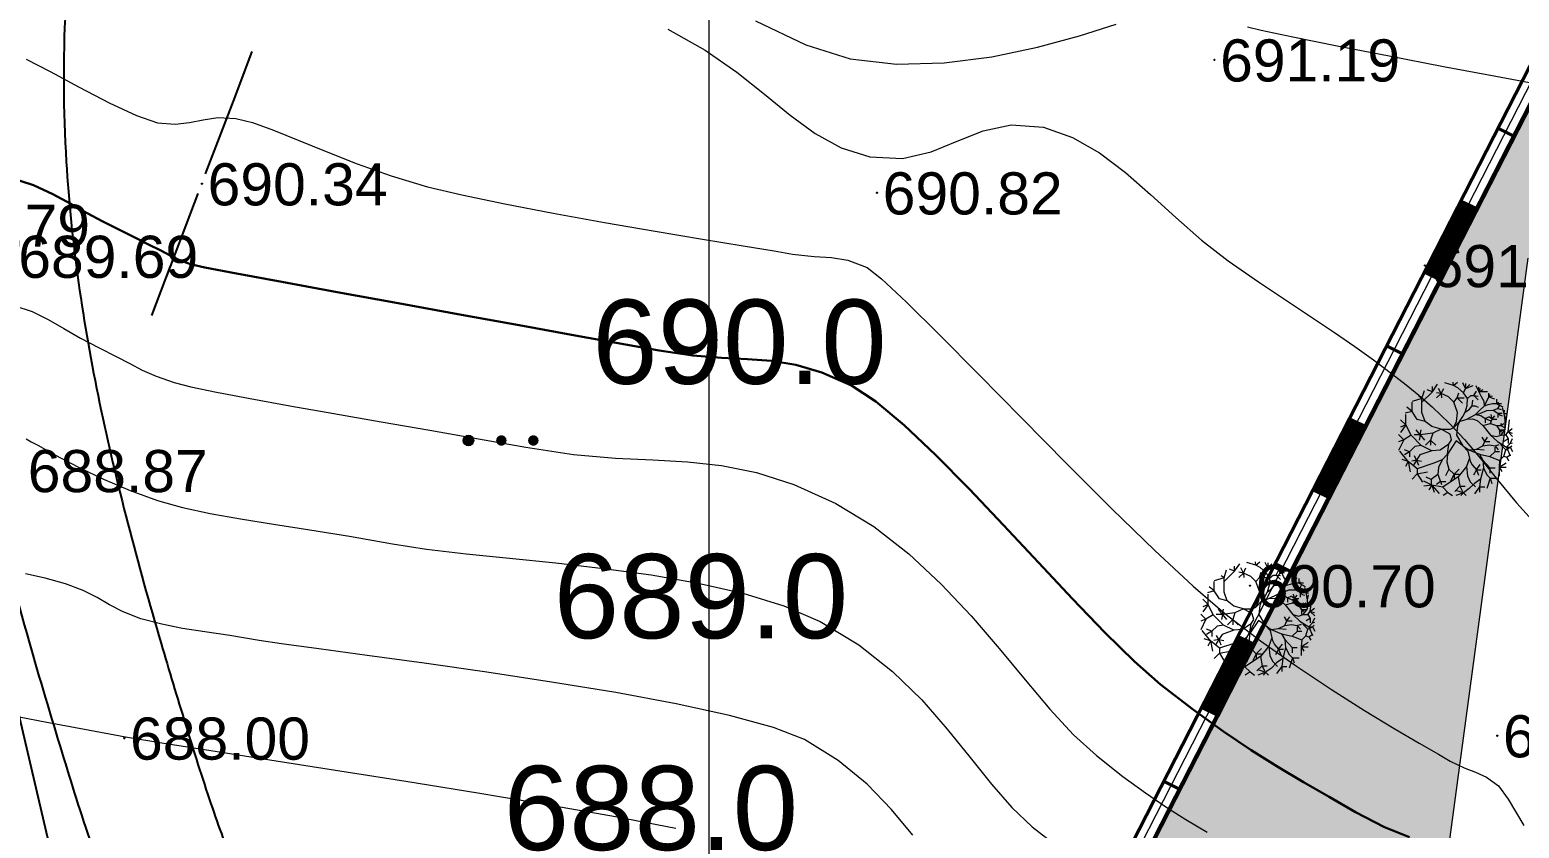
# Model space of a CAD drawing. Header units: feet. Extents: x 3381 to 683784, y 675186 to 4376258.
# Drawn here: x 682546.08 to 682581.44, y 4375724.84 to 4375743.79 of the extents above; entities that cross this region are included whole.
import ezdxf

# ---------------------------------------------------------------- set-up
doc = ezdxf.new("R2010")
doc.units = ezdxf.units.FT
doc.header["$MEASUREMENT"] = 0
doc.header["$PDMODE"] = 34
doc.header["$PDSIZE"] = 0.01
doc.layers.get('0').update_dxf_attribs({"linetype": 'CONTINUOUS'})
for name, color, linetype in [('0_Point_Height', 2, 'CONTINUOUS'), ('0_Point_Point', 7, 'CONTINUOUS'), ('col bitkisi', 7, 'CONTINUOUS'), ('Lep-Stolb', 7, 'CONTINUOUS')]:
    doc.layers.add(name, color=color, linetype=linetype)
for name, color, linetype, lineweight in [('ANA HORIZONTAL', 24, 'CONTINUOUS', 30), ('HORIZANTAL', 24, 'CONTINUOUS', 13), ('km setka', 170, 'CONTINUOUS', 15), ('su xtti', 7, 'CONTINUOUS', 30), ('дерево', 96, 'CONTINUOUS', 5)]:
    doc.layers.add(name, color=color, linetype=linetype, lineweight=lineweight)
doc.styles.get("Standard").update_dxf_attribs({"font": 'arial.ttf', "height": 2})
pattern_1 = [(90, (1766.15535, 840.54114), (-0.707106781, 0.707106781), [0.1875, -1.226713563]), (45, (1766.1554, 840.5411), (-0.70710678119, 0.70710678119), [0.1875, -0.8125]), (135, (1766.1554, 840.5411), (-0.70710678119, -0.70710678119), [0.1875, -0.8125])]

# ---------------------------------------------------------------- blocks, each defined once
blk = doc.blocks.new('kuknar')
at = {"layer": 'дерево'}
for p, q in [((8656734.6, 4482473.51), (8656735.8, 4482477.38)), ((8656734.6, 4482471.66), (8656739.67, 4482476.7)), ((8656739.67, 4482476.7), (8656737.14, 4482477.71)), ((8656739.67, 4482476.7), (8656742.2, 4482480.4)), ((8656739.67, 4482476.7), (8656739.67, 4482479.23)), ((8656744.05, 4482475.86), (8656741.68, 4482476.21)), ((8656744.05, 4482475.86), (8656741.68, 4482473.68)), ((8656744.05, 4482475.86), (8656742.69, 4482478.39)), ((8656744.05, 4482475.86), (8656745.22, 4482478.39)), ((8656747.59, 4482474.17), (8656744.05, 4482475.86)), ((8656744.05, 4482475.86), (8656744.21, 4482473.68)), ((8656750.03, 4482479.77), (8656745.71, 4482481.06)), ((8656750.03, 4482479.77), (8656749.86, 4482481.34)), ((8656750.03, 4482479.77), (8656752.02, 4482481.34)), ((8656752.16, 4482478.62), (8656750.03, 4482479.77)), ((8656751.78, 4482473.68), (8656752.63, 4482476.21)), ((8656754.9, 4482476.18), (8656752.16, 4482478.62)), ((8656755.89, 4482478.34), (8656754.6, 4482481.06)), ((8656754.9, 4482476.18), (8656755.89, 4482478.34)), ((8656756.89, 4482473.47), (8656754.9, 4482476.18)), ((8656755.89, 4482478.34), (8656756.03, 4482480.78)), ((8656755.89, 4482478.34), (8656757.9, 4482480.33)), ((8656755.89, 4482478.34), (8656759.61, 4482479.77)), ((8656756.89, 4482473.47), (8656758.46, 4482474.9)), ((8656758.46, 4482474.9), (8656759.92, 4482474.9)), ((8656759.92, 4482474.9), (8656761.21, 4482477.05)), ((8656759.92, 4482474.9), (8656762.05, 4482472.74)), ((8656759.92, 4482474.9), (8656762.05, 4482474.61)), ((8656762.35, 4482476.89), (8656761.07, 4482479.63)), ((8656762.35, 4482476.89), (8656762.35, 4482479.04)), ((8656762.35, 4482476.89), (8656763.2, 4482478.48)), ((8656762.35, 4482476.89), (8656764.49, 4482477.75)), ((8656763.64, 4482474.17), (8656762.35, 4482476.89)), ((8656762.35, 4482476.89), (8656766.64, 4482476.89)), ((8656767.23, 4482474.17), (8656767.23, 4482476.04)), ((8656767.23, 4482474.17), (8656767.93, 4482475.46)), ((8656767.23, 4482474.17), (8656769.08, 4482474.75)), ((8656729.73, 4482467.11), (8656727.2, 4482469.13)), ((8656734.6, 4482473.51), (8656729.73, 4482471.99)), ((8656729.73, 4482467.11), (8656729.73, 4482471.66)), ((8656734.6, 4482473.51), (8656733.1, 4482474.52)), ((8656734.6, 4482471.66), (8656734.6, 4482473.51)), ((8656734.6, 4482466.6), (8656734.6, 4482471.66)), ((8656750.1, 4482471.66), (8656747.59, 4482474.17)), ((8656750.1, 4482471.66), (8656751.78, 4482473.68)), ((8656751.95, 4482466.6), (8656750.1, 4482471.66)), ((8656751.78, 4482473.68), (8656754.32, 4482471.15)), ((8656751.78, 4482473.68), (8656755.16, 4482473.68)), ((8656755.75, 4482466.72), (8656756.75, 4482470.02)), ((8656755.75, 4482466.72), (8656757.76, 4482468.15)), ((8656756.75, 4482470.02), (8656756.89, 4482473.47)), ((8656757.76, 4482468.15), (8656759.19, 4482469.88)), ((8656759.19, 4482469.88), (8656759.47, 4482472.6)), ((8656759.19, 4482469.88), (8656760.62, 4482469.88)), ((8656760.62, 4482469.88), (8656762.05, 4482469.15)), ((8656760.76, 4482465.57), (8656762.92, 4482467.72)), ((8656762.92, 4482467.72), (8656765.07, 4482469.88)), ((8656762.92, 4482466.15), (8656766.22, 4482467.58)), ((8656764.93, 4482472.01), (8656763.64, 4482474.17)), ((8656765.07, 4482469.88), (8656764.93, 4482472.01)), ((8656765.07, 4482469.88), (8656767.23, 4482474.17)), ((8656765.07, 4482469.88), (8656766.93, 4482470.44)), ((8656766.22, 4482467.58), (8656769.36, 4482467.72)), ((8656766.93, 4482470.44), (8656769.08, 4482471.03)), ((8656767.23, 4482474.17), (8656770.09, 4482473.3)), ((8656769.08, 4482471.03), (8656771.24, 4482471.03)), ((8656769.36, 4482467.72), (8656771.66, 4482468.59)), ((8656769.36, 4482467.72), (8656771.66, 4482466.29)), ((8656771.24, 4482471.03), (8656771.24, 4482473.16)), ((8656771.24, 4482471.03), (8656771.94, 4482471.59)), ((8656771.24, 4482471.03), (8656773.39, 4482471.03)), ((8656771.24, 4482470.86), (8656774.1, 4482469.29)), ((8656771.66, 4482468.59), (8656772.39, 4482469.88)), ((8656771.66, 4482468.59), (8656773.25, 4482468)), ((8656774.68, 4482466.15), (8656773.96, 4482468.87)), ((8656774.68, 4482466.15), (8656774.96, 4482467.72)), ((8656726.71, 4482460.55), (8656724.18, 4482463.06)), ((8656726.71, 4482460.55), (8656724.18, 4482459.36)), ((8656726.71, 4482460.55), (8656724.18, 4482456.85)), ((8656729.73, 4482467.11), (8656726.38, 4482466.27)), ((8656726.71, 4482460.55), (8656726.71, 4482465.59)), ((8656729.24, 4482455.49), (8656726.71, 4482460.55)), ((8656732.26, 4482463.22), (8656729.73, 4482467.11)), ((8656736.13, 4482462.22), (8656732.26, 4482463.22)), ((8656736.13, 4482462.22), (8656734.6, 4482466.6)), ((8656739.34, 4482459.71), (8656736.13, 4482462.22)), ((8656750.03, 4482459.12), (8656751.46, 4482462.22)), ((8656750.03, 4482459.12), (8656752.89, 4482462.12)), ((8656751.46, 4482462.22), (8656751.95, 4482466.6)), ((8656752.89, 4482462.12), (8656752.02, 4482459.99)), ((8656752.89, 4482462.12), (8656754.6, 4482464.56)), ((8656752.89, 4482462.12), (8656756.47, 4482463.41)), ((8656754.6, 4482464.56), (8656755.75, 4482466.72)), ((8656756.47, 4482463.41), (8656760.76, 4482465.57)), ((8656756.47, 4482463.41), (8656759.33, 4482463.55)), ((8656759.33, 4482463.55), (8656761.63, 4482462.71)), ((8656760.76, 4482465.57), (8656762.92, 4482466.15)), ((8656760.76, 4482465.57), (8656763.34, 4482465.15)), ((8656761.63, 4482462.71), (8656764.35, 4482460.27)), ((8656763.34, 4482465.15), (8656765.5, 4482463.72)), ((8656764.35, 4482460.27), (8656768.07, 4482461.28)), ((8656764.35, 4482460.27), (8656768.07, 4482455.54)), ((8656765.5, 4482463.72), (8656767.65, 4482464.7)), ((8656765.5, 4482463.72), (8656765.5, 4482461.56)), ((8656765.5, 4482463.72), (8656768.21, 4482462.57)), ((8656768.94, 4482463.41), (8656767.65, 4482464.28)), ((8656768.07, 4482461.28), (8656768.94, 4482463.41)), ((8656768.07, 4482461.28), (8656770.96, 4482460.27)), ((8656768.94, 4482463.41), (8656768.38, 4482465.57)), ((8656768.94, 4482463.41), (8656770.23, 4482465)), ((8656768.94, 4482463.41), (8656771.1, 4482463.41)), ((8656770.96, 4482460.27), (8656773.09, 4482460.27)), ((8656770.96, 4482460.27), (8656772.39, 4482457.97)), ((8656771.66, 4482466.29), (8656771.66, 4482464.14)), ((8656771.66, 4482466.29), (8656773.82, 4482466.29)), ((8656771.66, 4482466.29), (8656772.67, 4482465.43)), ((8656772.67, 4482465.43), (8656773.82, 4482465)), ((8656773.09, 4482460.27), (8656773.39, 4482461.42)), ((8656773.09, 4482460.27), (8656774.54, 4482461.28)), ((8656773.09, 4482460.27), (8656774.96, 4482459.26)), ((8656775.25, 4482462.85), (8656774.68, 4482466.15)), ((8656774.68, 4482466.15), (8656775.83, 4482466.15)), ((8656775.25, 4482462.85), (8656775.83, 4482465.15)), ((8656775.25, 4482458.4), (8656775.25, 4482462.85)), ((8656776.67, 4482457.11), (8656777.4, 4482462.99)), ((8656725.7, 4482453.31), (8656723.17, 4482455.82)), ((8656725.7, 4482453.31), (8656723.17, 4482452.3)), ((8656725.7, 4482453.31), (8656723.17, 4482448.08)), ((8656729.24, 4482455.49), (8656725.7, 4482453.31)), ((8656734.28, 4482450.45), (8656729.24, 4482455.49)), ((8656733.78, 4482455.65), (8656730.74, 4482455.65)), ((8656733.78, 4482455.65), (8656731.75, 4482458.18)), ((8656733.78, 4482455.65), (8656733.27, 4482453.15)), ((8656733.78, 4482455.65), (8656734.28, 4482458.18)), ((8656739.83, 4482456.5), (8656733.78, 4482455.65)), ((8656733.78, 4482455.65), (8656735.8, 4482453.15)), ((8656738.82, 4482453.15), (8656736.29, 4482450.61)), ((8656739.83, 4482456.5), (8656738.82, 4482453.15)), ((8656738.82, 4482453.15), (8656741.35, 4482450.61)), ((8656738.82, 4482453.15), (8656738.82, 4482450.61)), ((8656744, 4482458.4), (8656739.34, 4482459.71)), ((8656744, 4482458.4), (8656739.83, 4482456.5)), ((8656748.29, 4482455.96), (8656744, 4482458.4)), ((8656744, 4482458.4), (8656748.29, 4482458.4)), ((8656747.73, 4482451.08), (8656749.02, 4482453.24)), ((8656748.29, 4482458.4), (8656750.03, 4482459.12)), ((8656749.02, 4482453.24), (8656748.29, 4482455.96)), ((8656752.02, 4482459.99), (8656751.46, 4482455.54)), ((8656751.46, 4482455.54), (8656754.6, 4482450.38)), ((8656765.26, 4482452.47), (8656764.07, 4482454.48)), ((8656765.26, 4482452.47), (8656766.6, 4482454.48)), ((8656768.07, 4482455.54), (8656771.52, 4482452.37)), ((8656768.07, 4482455.54), (8656770.96, 4482454.81)), ((8656770.96, 4482454.81), (8656773.25, 4482455.54)), ((8656772.39, 4482457.97), (8656774.54, 4482457.97)), ((8656774.54, 4482457.97), (8656772.39, 4482457.97)), ((8656772.39, 4482457.97), (8656772.39, 4482455.82)), ((8656772.39, 4482457.97), (8656773.39, 4482457.11)), ((8656773.25, 4482455.54), (8656775.25, 4482458.4)), ((8656773.25, 4482455.54), (8656775.53, 4482455.68)), ((8656776.67, 4482453.66), (8656774.68, 4482452.51)), ((8656775.53, 4482455.68), (8656776.67, 4482457.11)), ((8656775.53, 4482455.68), (8656776.67, 4482453.66)), ((8656776.67, 4482457.11), (8656778.69, 4482458.7)), ((8656776.67, 4482457.11), (8656778.83, 4482454.95)), ((8656776.67, 4482457.11), (8656778.69, 4482456.54)), ((8656776.67, 4482453.66), (8656776.67, 4482451.53)), ((8656777.68, 4482451.53), (8656778.83, 4482453.97)), ((8656727.88, 4482442.69), (8656723.85, 4482447.75)), ((8656728.56, 4482447.4), (8656726.03, 4482448.41)), ((8656728.56, 4482447.4), (8656726.03, 4482445.9)), ((8656731.09, 4482449.93), (8656728.56, 4482447.4)), ((8656728.56, 4482447.4), (8656728.56, 4482444.9)), ((8656734.28, 4482450.45), (8656731.09, 4482449.93)), ((8656733.6, 4482445.9), (8656731.93, 4482443.37)), ((8656739.34, 4482447.92), (8656733.6, 4482445.9)), ((8656739.34, 4482447.92), (8656734.28, 4482450.45)), ((8656743.53, 4482448.25), (8656739.34, 4482447.92)), ((8656747.73, 4482451.08), (8656743.53, 4482448.25)), ((8656747, 4482446.21), (8656744.54, 4482443.54)), ((8656747, 4482446.21), (8656746.75, 4482442.53)), ((8656751.32, 4482452.68), (8656747, 4482446.21)), ((8656747, 4482446.21), (8656747.73, 4482451.08)), ((8656754.6, 4482450.38), (8656751.32, 4482452.68)), ((8656754.6, 4482450.38), (8656757.48, 4482448.36)), ((8656754.6, 4482450.38), (8656757.01, 4482447.75)), ((8656757.01, 4482447.75), (8656757.85, 4482444.22)), ((8656757.48, 4482448.36), (8656761.21, 4482448.76)), ((8656757.48, 4482448.36), (8656762.64, 4482446.21)), ((8656761.21, 4482448.76), (8656764.25, 4482450.26)), ((8656761.21, 4482448.76), (8656764.91, 4482448.41)), ((8656762.64, 4482446.21), (8656767.79, 4482445.06)), ((8656762.64, 4482446.21), (8656764.25, 4482443.37)), ((8656764.25, 4482450.26), (8656765.26, 4482452.47)), ((8656764.25, 4482450.26), (8656767.44, 4482450.78)), ((8656765.26, 4482452.47), (8656767.77, 4482452.47)), ((8656767.44, 4482450.78), (8656770.3, 4482450.26)), ((8656767.79, 4482445.06), (8656770.37, 4482447.5)), ((8656770.3, 4482450.26), (8656772.32, 4482450.94)), ((8656770.3, 4482450.26), (8656771.82, 4482448.41)), ((8656770.37, 4482447.5), (8656770.37, 4482449.65)), ((8656770.37, 4482447.5), (8656772.53, 4482447.5)), ((8656771.52, 4482452.37), (8656775.97, 4482449.65)), ((8656775.53, 4482448.41), (8656773, 4482450.94)), ((8656774.52, 4482445.22), (8656775.53, 4482448.41)), ((8656775.53, 4482448.41), (8656778.06, 4482449.77)), ((8656775.97, 4482449.65), (8656777.68, 4482451.53)), ((8656775.97, 4482449.65), (8656777.68, 4482445.36)), ((8656775.97, 4482449.65), (8656777.68, 4482449.65)), ((8656776.02, 4482444.71), (8656777.87, 4482446.07)), ((8656777.68, 4482451.53), (8656778.83, 4482451.81)), ((8656777.68, 4482449.65), (8656778.55, 4482450.38)), ((8656777.68, 4482449.65), (8656778.83, 4482447.5)), ((8656727.88, 4482442.69), (8656724.85, 4482443.7)), ((8656727.88, 4482442.69), (8656726.54, 4482440.16)), ((8656732.26, 4482439.15), (8656727.88, 4482442.69)), ((8656727.88, 4482442.69), (8656728.89, 4482437.65)), ((8656731.93, 4482443.37), (8656729.57, 4482442.86)), ((8656731.93, 4482443.37), (8656730.41, 4482440.84)), ((8656731.93, 4482443.37), (8656730.9, 4482445.39)), ((8656731.93, 4482443.37), (8656734.44, 4482442.86)), ((8656731.93, 4482443.37), (8656732.94, 4482440.84)), ((8656739.83, 4482441.68), (8656732.26, 4482439.15)), ((8656732.26, 4482439.15), (8656732.26, 4482436.65)), ((8656744.54, 4482443.54), (8656739.83, 4482441.68)), ((8656742.69, 4482439.67), (8656742.36, 4482436.29)), ((8656744.54, 4482443.54), (8656742.69, 4482439.67)), ((8656747.75, 4482438.99), (8656746.07, 4482435.64)), ((8656746.75, 4482442.53), (8656747.75, 4482438.99)), ((8656747.75, 4482438.99), (8656750.26, 4482436.46)), ((8656750.26, 4482436.46), (8656752.79, 4482438.99)), ((8656756.33, 4482440.16), (8656752.3, 4482435.12)), ((8656757.85, 4482444.22), (8656756.33, 4482440.16)), ((8656756.33, 4482440.16), (8656756.85, 4482435.64)), ((8656757.85, 4482444.22), (8656758.18, 4482442.86)), ((8656758.18, 4482442.86), (8656759.19, 4482441)), ((8656759.19, 4482441), (8656761.21, 4482438.66)), ((8656761.21, 4482438.66), (8656759.71, 4482435.97)), ((8656761.21, 4482438.66), (8656763.06, 4482441.19)), ((8656761.21, 4482438.66), (8656763.57, 4482438.66)), ((8656761.21, 4482438.66), (8656762.21, 4482435.97)), ((8656764.58, 4482439.5), (8656763.25, 4482434.11)), ((8656764.25, 4482443.37), (8656764.58, 4482439.5)), ((8656764.25, 4482443.37), (8656767.77, 4482439.5)), ((8656764.58, 4482439.5), (8656766.27, 4482436.13)), ((8656767.77, 4482439.5), (8656767.77, 4482436.97)), ((8656767.77, 4482439.5), (8656770.3, 4482439.5)), ((8656767.79, 4482445.06), (8656772.53, 4482443.21)), ((8656772.53, 4482443.21), (8656772.25, 4482439.9)), ((8656772.25, 4482439.9), (8656775.69, 4482442.06)), ((8656772.25, 4482439.9), (8656772.25, 4482435.61)), ((8656772.25, 4482439.9), (8656773.53, 4482437.75)), ((8656772.25, 4482439.9), (8656775.69, 4482439.9)), ((8656772.53, 4482443.21), (8656774.52, 4482445.22)), ((8656774.52, 4482445.22), (8656776.02, 4482444.71)), ((8656776.02, 4482444.71), (8656776.86, 4482443.04)), ((8656732.26, 4482436.65), (8656729.73, 4482434.11)), ((8656732.26, 4482436.65), (8656737.3, 4482437.65)), ((8656732.26, 4482436.65), (8656734.79, 4482432.59)), ((8656739.34, 4482431.09), (8656735.45, 4482433.11)), ((8656739.34, 4482431.09), (8656735.45, 4482430.57)), ((8656739.15, 4482433.95), (8656736.64, 4482434.96)), ((8656739.34, 4482431.09), (8656737.98, 4482428.89)), ((8656742.36, 4482436.29), (8656739.15, 4482433.95)), ((8656739.15, 4482433.95), (8656739.15, 4482431.42)), ((8656744.71, 4482430.08), (8656739.34, 4482431.09)), ((8656739.34, 4482431.09), (8656743.04, 4482427.04)), ((8656739.34, 4482431.09), (8656740.51, 4482427.72)), ((8656743.7, 4482432.94), (8656741.68, 4482431.42)), ((8656742.36, 4482436.29), (8656743.7, 4482432.94)), ((8656743.7, 4482432.94), (8656746.23, 4482432.94)), ((8656743.7, 4482432.94), (8656744.21, 4482431.42)), ((8656752.3, 4482435.12), (8656744.71, 4482430.08)), ((8656750.26, 4482436.46), (8656748.6, 4482433.11)), ((8656750.26, 4482436.46), (8656752.79, 4482436.46)), ((8656750.26, 4482436.46), (8656750.26, 4482433.95)), ((8656752.3, 4482435.12), (8656753.14, 4482430.57)), ((8656756.85, 4482435.64), (8656758.18, 4482432.75)), ((8656760.2, 4482431.93), (8656757.67, 4482429.4)), ((8656758.18, 4482432.75), (8656760.71, 4482430.25)), ((8656763.25, 4482434.11), (8656760.2, 4482431.93)), ((8656763.25, 4482434.11), (8656762.73, 4482430.25)), ((8656766.27, 4482436.13), (8656767.96, 4482434.44)), ((8656767.96, 4482434.44), (8656766.27, 4482429.4)), ((8656767.96, 4482434.44), (8656771.31, 4482434.44)), ((8656767.96, 4482434.44), (8656768.8, 4482431.93)), ((8656744.71, 4482430.08), (8656747.24, 4482427.55)), ((8656747.24, 4482427.55), (8656744.89, 4482426.03)), ((8656747.24, 4482427.55), (8656749.44, 4482426.03)), ((8656753.14, 4482430.57), (8656750.61, 4482428.04)), ((8656754.81, 4482427.39), (8656751.1, 4482428.56)), ((8656754.81, 4482427.39), (8656751.1, 4482426.03)), ((8656753.14, 4482430.57), (8656755.65, 4482430.57)), ((8656753.14, 4482430.57), (8656754.32, 4482428.04)), ((8656754.81, 4482427.39), (8656753.64, 4482426.03)), ((8656757.67, 4482429.4), (8656754.81, 4482427.39)), ((8656754.81, 4482427.39), (8656756.17, 4482426.03)), ((8656762.73, 4482430.25), (8656760.2, 4482426.87)), ((8656762.73, 4482430.25), (8656765.26, 4482430.25)), ((8656762.73, 4482430.25), (8656762.73, 4482427.72))]:
    blk.add_line(p, q, dxfattribs=at)

msp = doc.modelspace()

# ---------------------------------------------------------------- hatches: boundary and pattern name
at = {"lineweight": 25}
h = msp.add_hatch(dxfattribs=at)
h.set_pattern_fill('GRASS', color=3)
h.set_pattern_definition(pattern_1)
edge = h.paths.add_edge_path(flags=16)
edge.add_arc((682579.126, 4375717.036), 3.56, 0, 360)
edge = h.paths.add_edge_path()
edge.add_line((682581.918, 4375719.244), (682586.455, 4375718.637))
edge.add_line((682586.455, 4375718.637), (682586.842, 4375721.526))
edge.add_line((682586.842, 4375721.526), (682579.516, 4375722.515))
edge.add_line((682579.516, 4375722.515), (682581.657, 4375738.371))
edge.add_line((682581.657, 4375738.371), (682590.03, 4375737.24))
edge.add_line((682590.03, 4375737.24), (682590.757, 4375742.624))
edge.add_line((682590.757, 4375742.624), (682586.105, 4375743.295))
edge.add_line((682586.105, 4375743.295), (682586.919, 4375748.936))
edge.add_line((682586.919, 4375748.936), (682595.041, 4375747.783))
edge.add_line((682595.041, 4375747.783), (682598.787, 4375774.898))
edge.add_line((682598.787, 4375774.898), (682598.88, 4375775.588))
edge.add_line((682598.88, 4375775.588), (682598.609, 4375775.095))
edge.add_line((682598.609, 4375775.095), (682561.072, 4375701.765))
edge.add_line((682561.072, 4375701.765), (682652.667, 4375673.889))
edge.add_line((682652.667, 4375673.889), (682684.525, 4375754.529))
edge.add_line((682684.525, 4375754.529), (682677.414, 4375757.25))
edge.add_line((682677.414, 4375757.25), (682675.66, 4375752.667))
edge.add_line((682675.66, 4375752.667), (682667.296, 4375755.6))
edge.add_arc((682826.725, 4375690.715), 172.127, 157.85455, 159.31778)
edge.add_line((682665.691, 4375751.508), (682679.056, 4375749.711))
edge.add_line((682679.056, 4375749.711), (682678.314, 4375744.463))
edge.add_line((682678.314, 4375744.463), (682664.985, 4375746.27))
edge.add_arc((682665.285, 4375743.129), 3.155, 95.4615, 167.5925)
edge.add_line((682662.203, 4375743.807), (682662.203, 4375742.852))
edge.add_line((682662.203, 4375742.852), (682663.87, 4375743.246))
edge.add_line((682663.87, 4375743.246), (682669.462, 4375742.267))
edge.add_line((682669.462, 4375742.267), (682667.512, 4375729.083))
edge.add_line((682667.512, 4375729.083), (682667.293, 4375729.083))
edge.add_line((682667.293, 4375729.083), (682662.203, 4375729.801))
edge.add_line((682662.203, 4375729.801), (682662.815, 4375735.168))
edge.add_line((682662.815, 4375735.168), (682667.918, 4375734.469))
edge.add_line((682667.918, 4375734.469), (682668.269, 4375737.031))
edge.add_line((682668.269, 4375737.031), (682663.089, 4375737.741))
edge.add_line((682663.089, 4375737.741), (682663.684, 4375742.829))
edge.add_line((682663.684, 4375742.829), (682662.104, 4375742.62))
edge.add_line((682662.104, 4375742.62), (682660.048, 4375726.654))
edge.add_line((682660.048, 4375726.654), (682668.784, 4375725.445))
edge.add_line((682668.784, 4375725.445), (682667.953, 4375718.089))
edge.add_line((682667.953, 4375718.089), (682659.17, 4375719.305))
edge.add_line((682659.17, 4375719.305), (682658.791, 4375716.654))
edge.add_line((682658.791, 4375716.654), (682652.663, 4375717.458))
edge.add_arc((682652.227, 4375707.467), 10, 87.4993, 110.7786)
edge.add_line((682648.679, 4375716.817), (682658.429, 4375715.391))
edge.add_line((682658.429, 4375715.391), (682657.802, 4375711.896))
edge.add_line((682657.802, 4375711.896), (682654.491, 4375712.422))
edge.add_line((682654.491, 4375712.422), (682654.885, 4375715.496))
edge.add_line((682654.885, 4375715.496), (682652.353, 4375715.831))
edge.add_line((682652.353, 4375715.831), (682651.948, 4375712.769))
edge.add_line((682651.948, 4375712.769), (682648.624, 4375713.209))
edge.add_line((682648.624, 4375713.209), (682648.977, 4375716.307))
edge.add_line((682648.977, 4375716.307), (682648.183, 4375716.613))
edge.add_arc((682652.396, 4375707.255), 10.263, 114.2395, 179.0096)
edge.add_line((682642.135, 4375707.432), (682641.785, 4375704.796))
edge.add_line((682641.785, 4375704.796), (682638.798, 4375705.123))
edge.add_line((682638.798, 4375705.123), (682637.918, 4375700.26))
edge.add_line((682637.918, 4375700.26), (682629.208, 4375701.474))
edge.add_line((682629.208, 4375701.474), (682629.896, 4375706.374))
edge.add_line((682629.896, 4375706.374), (682622.97, 4375707.293))
edge.add_line((682622.97, 4375707.293), (682622.557, 4375704.184))
edge.add_line((682622.557, 4375704.184), (682595.928, 4375707.777))
edge.add_line((682595.928, 4375707.777), (682585.207, 4375709.32))
edge.add_line((682585.207, 4375709.32), (682586.256, 4375717.15))
edge.add_line((682586.256, 4375717.15), (682582.635, 4375717.635))
edge.add_arc((682579.126, 4375717.036), 3.56, 9.688, 38.3434)
h = msp.add_hatch(dxfattribs=at)
h.set_pattern_fill('GRASS', color=3)
h.set_pattern_definition(pattern_1)
edge = h.paths.add_edge_path(flags=16)
edge.add_arc((682579.126, 4375717.036), 3.56, 0, 360)
edge = h.paths.add_edge_path()
edge.add_line((682581.918, 4375719.244), (682586.455, 4375718.637))
edge.add_line((682586.455, 4375718.637), (682586.842, 4375721.526))
edge.add_line((682586.842, 4375721.526), (682579.516, 4375722.515))
edge.add_line((682579.516, 4375722.515), (682581.657, 4375738.371))
edge.add_line((682581.657, 4375738.371), (682590.03, 4375737.24))
edge.add_line((682590.03, 4375737.24), (682590.757, 4375742.624))
edge.add_line((682590.757, 4375742.624), (682586.105, 4375743.295))
edge.add_line((682586.105, 4375743.295), (682586.919, 4375748.936))
edge.add_line((682586.919, 4375748.936), (682595.041, 4375747.783))
edge.add_line((682595.041, 4375747.783), (682598.787, 4375774.898))
edge.add_line((682598.787, 4375774.898), (682598.88, 4375775.588))
edge.add_line((682598.88, 4375775.588), (682598.609, 4375775.095))
edge.add_line((682598.609, 4375775.095), (682561.072, 4375701.765))
edge.add_line((682561.072, 4375701.765), (682652.667, 4375673.889))
edge.add_line((682652.667, 4375673.889), (682684.525, 4375754.529))
edge.add_line((682684.525, 4375754.529), (682677.414, 4375757.25))
edge.add_line((682677.414, 4375757.25), (682675.66, 4375752.667))
edge.add_line((682675.66, 4375752.667), (682667.296, 4375755.6))
edge.add_arc((682826.725, 4375690.715), 172.127, 157.85455, 159.31778)
edge.add_line((682665.691, 4375751.508), (682679.056, 4375749.711))
edge.add_line((682679.056, 4375749.711), (682678.314, 4375744.463))
edge.add_line((682678.314, 4375744.463), (682664.985, 4375746.27))
edge.add_arc((682665.285, 4375743.129), 3.155, 95.4615, 167.5925)
edge.add_line((682662.203, 4375743.807), (682662.203, 4375742.852))
edge.add_line((682662.203, 4375742.852), (682663.87, 4375743.246))
edge.add_line((682663.87, 4375743.246), (682669.462, 4375742.267))
edge.add_line((682669.462, 4375742.267), (682667.512, 4375729.083))
edge.add_line((682667.512, 4375729.083), (682667.293, 4375729.083))
edge.add_line((682667.293, 4375729.083), (682662.203, 4375729.801))
edge.add_line((682662.203, 4375729.801), (682662.815, 4375735.168))
edge.add_line((682662.815, 4375735.168), (682667.918, 4375734.469))
edge.add_line((682667.918, 4375734.469), (682668.269, 4375737.031))
edge.add_line((682668.269, 4375737.031), (682663.089, 4375737.741))
edge.add_line((682663.089, 4375737.741), (682663.684, 4375742.829))
edge.add_line((682663.684, 4375742.829), (682662.104, 4375742.62))
edge.add_line((682662.104, 4375742.62), (682660.048, 4375726.654))
edge.add_line((682660.048, 4375726.654), (682668.784, 4375725.445))
edge.add_line((682668.784, 4375725.445), (682667.953, 4375718.089))
edge.add_line((682667.953, 4375718.089), (682659.17, 4375719.305))
edge.add_line((682659.17, 4375719.305), (682658.791, 4375716.654))
edge.add_line((682658.791, 4375716.654), (682652.663, 4375717.458))
edge.add_arc((682652.227, 4375707.467), 10, 87.4993, 110.7786)
edge.add_line((682648.679, 4375716.817), (682658.429, 4375715.391))
edge.add_line((682658.429, 4375715.391), (682657.802, 4375711.896))
edge.add_line((682657.802, 4375711.896), (682654.491, 4375712.422))
edge.add_line((682654.491, 4375712.422), (682654.885, 4375715.496))
edge.add_line((682654.885, 4375715.496), (682652.353, 4375715.831))
edge.add_line((682652.353, 4375715.831), (682651.948, 4375712.769))
edge.add_line((682651.948, 4375712.769), (682648.624, 4375713.209))
edge.add_line((682648.624, 4375713.209), (682648.977, 4375716.307))
edge.add_line((682648.977, 4375716.307), (682648.183, 4375716.613))
edge.add_arc((682652.396, 4375707.255), 10.263, 114.2395, 179.0096)
edge.add_line((682642.135, 4375707.432), (682641.785, 4375704.796))
edge.add_line((682641.785, 4375704.796), (682638.798, 4375705.123))
edge.add_line((682638.798, 4375705.123), (682637.918, 4375700.26))
edge.add_line((682637.918, 4375700.26), (682629.208, 4375701.474))
edge.add_line((682629.208, 4375701.474), (682629.896, 4375706.374))
edge.add_line((682629.896, 4375706.374), (682622.97, 4375707.293))
edge.add_line((682622.97, 4375707.293), (682623.404, 4375710.567))
edge.add_arc((682620.431, 4375710.962), 3, 352.4412, 442.1402)
edge.add_line((682620.841, 4375713.934), (682608.946, 4375715.58))
edge.add_line((682608.946, 4375715.58), (682607.684, 4375706.157))
edge.add_line((682607.684, 4375706.157), (682600.38, 4375707.136))
edge.add_line((682600.38, 4375707.136), (682601.634, 4375716.585))
edge.add_line((682601.634, 4375716.585), (682598.619, 4375717.007))
edge.add_line((682598.619, 4375717.007), (682597.358, 4375707.502))
edge.add_line((682597.358, 4375707.502), (682595.928, 4375707.777))
edge.add_line((682595.928, 4375707.777), (682585.207, 4375709.32))
edge.add_line((682585.207, 4375709.32), (682586.256, 4375717.15))
edge.add_line((682586.256, 4375717.15), (682582.635, 4375717.635))
edge.add_arc((682579.126, 4375717.036), 3.56, 9.688, 38.3434)
at = {"lineweight": 50}
h = msp.add_hatch(dxfattribs=at)
h.set_pattern_fill('ANSI31', scale=0.3, angle=-108.2544)
h.set_pattern_definition([(296.7456132817, (-3258640.062306, 6397078.200264), (0.03348800255758, 0.01687612765725), [])])
h.paths.add_polyline_path([(682580.446, 4375739.533), (682579.585, 4375737.851), (682579.198, 4375738.04), (682580.055, 4375739.714)])
h = msp.add_hatch(dxfattribs=at)
h.set_pattern_fill('ANSI31', scale=0.3, angle=-108.2544)
h.set_pattern_definition([(296.7456132817, (-3258642.7083, 6397073.03421), (0.03348800255758, 0.01687612765725), [])])
h.paths.add_polyline_path([(682577.8, 4375734.367), (682576.939, 4375732.685), (682576.552, 4375732.874), (682577.409, 4375734.548)])
h = msp.add_hatch(dxfattribs=at)
h.set_pattern_fill('ANSI31', scale=0.3, angle=-108.2544)
h.set_pattern_definition([(296.7456132817, (-3258645.35429, 6397067.868156), (0.03348800255758, 0.01687612765725), [])])
h.paths.add_polyline_path([(682575.154, 4375729.201), (682574.293, 4375727.519), (682573.906, 4375727.708), (682574.763, 4375729.382)])
at = {"layer": 'col bitkisi', "ltscale": 1.5}
h = msp.add_hatch(color=256, dxfattribs=at)
edge = h.paths.add_edge_path()
edge.add_arc((682556.495, 4375734.045), 0.125, 0, 360)
h = msp.add_hatch(color=256, dxfattribs=at)
edge = h.paths.add_edge_path()
edge.add_arc((682557.277, 4375734.045), 0.125, 0, 360)
h = msp.add_hatch(color=256, dxfattribs=at)
edge = h.paths.add_edge_path()
edge.add_arc((682558.036, 4375734.045), 0.125, 0, 360)

# ---------------------------------------------------------------- linework, layer by layer
at = {"color": 7, "lineweight": 50}
for p, q in [((682581.332, 4375741.262, -686.994), (682580.951, 4375741.448, -686.994)), ((682578.686, 4375736.096, -686.994), (682578.305, 4375736.282, -686.994)), ((682576.04, 4375730.93, -686.994), (682575.659, 4375731.116, -686.994)), ((682573.394, 4375725.764, -686.994), (682573.013, 4375725.95, -686.994))]:
    msp.add_line(p, q, dxfattribs=at)
at = {"linetype": 'Continuous'}
msp.add_line((682543.102, 4375739.156, 2.793), (682548.936, 4375714.175, -0.535), dxfattribs=at)
at = {"color": 7, "lineweight": 30, "elevation": -686.994}
for points in [[(682672.67, 4375759.494), (682685.045, 4375754.758), (682652.903, 4375673.398), (682560.498, 4375701.522), (682603.689, 4375785.894), (682663.328, 4375763.07)], [(682672.527, 4375759.121), (682684.525, 4375754.529), (682652.667, 4375673.889), (682561.072, 4375701.765), (682603.881, 4375785.393), (682663.185, 4375762.696)]]:
    msp.add_lwpolyline(points, dxfattribs=at)
at = {"color": 1, "lineweight": 0, "elevation": -686.994}
msp.add_lwpolyline([(682560.785, 4375701.643), (682603.785, 4375785.643), (682684.785, 4375754.643), (682652.785, 4375673.643)], close=True, dxfattribs=at)
at = {"color": 7, "lineweight": 50, "elevation": -686.994}
for points in [[(682663.437, 4375762.629), (682663.612, 4375762.99), (682638.289, 4375772.672), (682599.394, 4375777.506), (682564.349, 4375709.042), (682661.897, 4375696.054), (682677.674, 4375735.97), (682677.315, 4375736.112), (682661.639, 4375696.507), (682564.984, 4375709.345), (682599.673, 4375777.072), (682638.188, 4375772.298), (682663.437, 4375762.629)], [(682580.446, 4375739.533), (682579.585, 4375737.851), (682579.198, 4375738.04), (682580.055, 4375739.714), (682580.446, 4375739.533)], [(682577.8, 4375734.367), (682576.939, 4375732.685), (682576.552, 4375732.874), (682577.409, 4375734.548), (682577.8, 4375734.367)], [(682575.154, 4375729.201), (682574.293, 4375727.519), (682573.906, 4375727.708), (682574.763, 4375729.382), (682575.154, 4375729.201)]]:
    msp.add_lwpolyline(points, dxfattribs=at)
at = {"color": 7, "lineweight": 18, "elevation": -686.994}
msp.add_lwpolyline([(682586.842, 4375721.526), (682579.516, 4375722.515), (682581.657, 4375738.371)], dxfattribs=at)
at = {"linetype": 'Continuous'}
for points, knots in [([(682572.003, 4375847.878, -686.994), (682571.848, 4375847.679, -686.994), (682571.694, 4375847.478, -686.994), (682570.907, 4375846.411, -686.994), (682570.32, 4375845.5, -686.994), (682569.555, 4375843.847, -686.994), (682569.306, 4375843.144, -686.994), (682569.072, 4375842.021, -686.994), (682569.018, 4375841.628, -686.994), (682568.97, 4375840.834, -686.994), (682568.975, 4375840.438, -686.994), (682569.095, 4375838.839, -686.994), (682569.41, 4375837.665, -686.994), (682570.122, 4375835.821, -686.994), (682570.459, 4375835.114, -686.994), (682571.185, 4375833.778, -686.994), (682571.576, 4375833.146, -686.994), (682572.863, 4375831.224, -686.994), (682573.811, 4375830.03, -686.994), (682575.275, 4375828.096, -686.994), (682575.826, 4375827.346, -686.994), (682576.827, 4375825.815, -686.994), (682577.274, 4375825.038, -686.994), (682577.944, 4375823.567, -686.994), (682578.186, 4375822.88, -686.994), (682578.531, 4375821.445, -686.994), (682578.636, 4375820.703, -686.994), (682578.714, 4375819.106, -686.994), (682578.667, 4375818.252, -686.994), (682578.404, 4375816.572, -686.994), (682578.187, 4375815.741, -686.994), (682577.391, 4375813.507, -686.994), (682576.66, 4375812.155, -686.994), (682575.187, 4375810.007, -686.994), (682574.533, 4375809.179, -686.994), (682573.142, 4375807.571, -686.994), (682572.403, 4375806.788, -686.994), (682570.902, 4375805.236, -686.994), (682570.14, 4375804.468, -686.994), (682568.818, 4375803.083, -686.994), (682568.253, 4375802.475, -686.994), (682567.159, 4375801.222, -686.994), (682566.63, 4375800.583, -686.994), (682565.09, 4375798.636, -686.994), (682564.125, 4375797.299, -686.994), (682562.426, 4375794.836, -686.994), (682561.678, 4375793.714, -686.994), (682560.209, 4375791.445, -686.994), (682559.49, 4375790.299, -686.994), (682557.389, 4375786.825, -686.994), (682556.063, 4375784.461, -686.994), (682553.667, 4375779.772, -686.994), (682552.588, 4375777.452, -686.994), (682550.924, 4375773.427, -686.994), (682550.288, 4375771.743, -686.994), (682549.129, 4375768.337, -686.994), (682548.607, 4375766.62, -686.994), (682547.594, 4375762.992, -686.994), (682547.111, 4375761.079, -686.994), (682546.328, 4375757.787, -686.994), (682546.013, 4375756.41, -686.994), (682545.4, 4375753.645, -686.994), (682545.104, 4375752.257, -686.994), (682544.68, 4375750.085, -686.994), (682544.534, 4375749.31, -686.994), (682544.296, 4375747.909, -686.994), (682544.2, 4375747.29, -686.994), (682543.96, 4375745.326, -686.994), (682543.885, 4375743.982, -686.994), (682543.887, 4375740.966, -686.994), (682544.008, 4375739.294, -686.994), (682544.448, 4375736.002, -686.994), (682544.765, 4375734.383, -686.994), (682545.405, 4375731.667, -686.994), (682545.698, 4375730.559, -686.994), (682546.263, 4375728.561, -686.994), (682546.529, 4375727.668, -686.994), (682547.022, 4375726.055, -686.994), (682547.248, 4375725.324, -686.994), (682547.744, 4375723.851, -686.994), (682548.013, 4375723.11, -686.994), (682548.469, 4375722.019, -686.994), (682548.625, 4375721.666, -686.994), (682549.128, 4375720.612, -686.994), (682549.489, 4375719.951, -686.994), (682550.17, 4375718.681, -686.994), (682550.49, 4375718.072, -686.994), (682550.889, 4375717.17, -686.994), (682551.01, 4375716.866, -686.994), (682551.197, 4375716.313, -686.994), (682551.267, 4375716.065, -686.994), (682551.39, 4375715.541, -686.994), (682551.442, 4375715.268, -686.994), (682551.576, 4375714.432, -686.994), (682551.639, 4375713.841, -686.994), (682549.454, 4375709.428, -686.994)], [55.769159, 55.769159, 55.769159, 55.769159, 56.452422, 56.452422, 59.343353, 59.343353, 61.301717, 61.301717, 62.310714, 62.310714, 63.319712, 63.319712, 66.426739, 66.426739, 68.50177, 68.50177, 70.576802, 70.576802, 75.092259, 75.092259, 77.984383, 77.984383, 80.876507, 80.876507, 83.368148, 83.368148, 85.859789, 85.859789, 88.693846, 88.693846, 91.527902, 91.527902, 96.504404, 96.504404, 99.813748, 99.813748, 103.123092, 103.123092, 106.359907, 106.359907, 108.778682, 108.778682, 111.197456, 111.197456, 116.035005, 116.035005, 120.025858, 120.025858, 124.016711, 124.016711, 131.998417, 131.998417, 139.538843, 139.538843, 144.840516, 144.840516, 150.142189, 150.142189, 155.992549, 155.992549, 160.212599, 160.212599, 164.43265, 164.43265, 166.77754, 166.77754, 168.584028, 168.584028, 172.423705, 172.423705, 177.221179, 177.221179, 182.018653, 182.018653, 185.384546, 185.384546, 188.140377, 188.140377, 190.397291, 190.397291, 192.654204, 192.654204, 193.73589, 193.73589, 195.899262, 195.899262, 198.062634, 198.062634, 199.190084, 199.190084, 200.13488, 200.13488, 201.079676, 201.079676, 202.923933, 202.923933, 202.923933, 202.923933]), ([(682575.895, 4375847.878, -686.994), (682575.783, 4375847.748, -686.994), (682575.672, 4375847.617, -686.994), (682575.091, 4375846.933, -686.994), (682574.635, 4375846.383, -686.994), (682573.647, 4375845.094, -686.994), (682573.15, 4375844.358, -686.994), (682572.463, 4375843.039, -686.994), (682572.237, 4375842.453, -686.994), (682572.048, 4375841.613, -686.994), (682572.009, 4375841.353, -686.994), (682571.973, 4375840.824, -686.994), (682571.975, 4375840.549, -686.994), (682572.059, 4375839.439, -686.994), (682572.29, 4375838.536, -686.994), (682572.841, 4375837.11, -686.994), (682573.086, 4375836.582, -686.994), (682573.623, 4375835.561, -686.994), (682573.917, 4375835.067, -686.994), (682575.001, 4375833.386, -686.994), (682575.893, 4375832.24, -686.994), (682577.411, 4375830.249, -686.994), (682578.024, 4375829.433, -686.994), (682579.194, 4375827.697, -686.994), (682579.749, 4375826.78, -686.994), (682580.496, 4375825.225, -686.994), (682580.743, 4375824.63, -686.994), (682581.153, 4375823.395, -686.994), (682581.314, 4375822.765, -686.994), (682581.671, 4375820.85, -686.994), (682581.74, 4375819.545, -686.994), (682581.569, 4375817.144, -686.994), (682581.368, 4375816.049, -686.994), (682580.767, 4375813.938, -686.994), (682580.365, 4375812.919, -686.994), (682579.411, 4375810.98, -686.994), (682578.86, 4375810.059, -686.994), (682577.479, 4375808.044, -686.994), (682576.616, 4375806.979, -686.994), (682574.831, 4375804.973, -686.994), (682573.911, 4375804.028, -686.994), (682572.244, 4375802.322, -686.994), (682571.495, 4375801.555, -686.994), (682570.318, 4375800.28, -686.994), (682569.873, 4375799.777, -686.994), (682569.001, 4375798.741, -686.994), (682568.575, 4375798.212, -686.994), (682567.321, 4375796.596, -686.994), (682566.516, 4375795.48, -686.994), (682564.989, 4375793.271, -686.994), (682564.263, 4375792.183, -686.994), (682562.841, 4375789.994, -686.994), (682562.147, 4375788.89, -686.994), (682560.117, 4375785.547, -686.994), (682558.837, 4375783.278, -686.994), (682556.46, 4375778.663, -686.994), (682555.364, 4375776.315, -686.994), (682553.71, 4375772.312, -686.994), (682553.093, 4375770.678, -686.994), (682551.97, 4375767.37, -686.994), (682551.462, 4375765.693, -686.994), (682550.464, 4375762.111, -686.994), (682549.985, 4375760.202, -686.994), (682549.213, 4375756.948, -686.994), (682548.907, 4375755.608, -686.994), (682548.316, 4375752.935, -686.994), (682548.033, 4375751.6, -686.994), (682547.617, 4375749.474, -686.994), (682547.468, 4375748.68, -686.994), (682547.235, 4375747.292, -686.994), (682547.146, 4375746.694, -686.994), (682547.009, 4375745.5, -686.994), (682546.959, 4375744.9, -686.994), (682546.865, 4375743.092, -686.994), (682546.874, 4375741.877, -686.994), (682547.063, 4375738.743, -686.994), (682547.343, 4375736.834, -686.994), (682548.133, 4375733.027, -686.994), (682548.64, 4375731.128, -686.994), (682549.386, 4375728.588, -686.994), (682549.58, 4375727.946, -686.994), (682549.973, 4375726.669, -686.994), (682550.171, 4375726.039, -686.994), (682550.566, 4375724.877, -686.994), (682550.76, 4375724.341, -686.994), (682551.112, 4375723.467, -686.994), (682551.26, 4375723.122, -686.994), (682551.542, 4375722.515, -686.994), (682551.674, 4375722.249, -686.994), (682551.953, 4375721.706, -686.994), (682552.1, 4375721.43, -686.994), (682552.551, 4375720.589, -686.994), (682552.866, 4375720.01, -686.994), (682553.392, 4375718.938, -686.994), (682553.608, 4375718.458, -686.994), (682553.928, 4375717.615, -686.994), (682554.046, 4375717.262, -686.994), (682554.242, 4375716.544, -686.994), (682554.321, 4375716.186, -686.994), (682554.515, 4375715.128, -686.994), (682554.592, 4375714.439, -686.994), (682554.67, 4375713.698, -686.994), (682554.679, 4375713.616, -686.994), (682556.413, 4375709.304, -686.994)], [53.457323, 53.457323, 53.457323, 53.457323, 53.943342, 53.943342, 56.016553, 56.016553, 58.839775, 58.839775, 61.186701, 61.186701, 62.257023, 62.257023, 63.327345, 63.327345, 66.426341, 66.426341, 68.26825, 68.26825, 70.110159, 70.110159, 74.62153, 74.62153, 77.595, 77.595, 80.568471, 80.568471, 82.304355, 82.304355, 84.04024, 84.04024, 87.512009, 87.512009, 90.504027, 90.504027, 93.496045, 93.496045, 96.488063, 96.488063, 100.372173, 100.372173, 104.256283, 104.256283, 107.517701, 107.517701, 109.618427, 109.618427, 111.719153, 111.719153, 115.920605, 115.920605, 119.858792, 119.858792, 123.796978, 123.796978, 131.673352, 131.673352, 139.553481, 139.553481, 144.894421, 144.894421, 150.235361, 150.235361, 156.190392, 156.190392, 160.321983, 160.321983, 164.453574, 164.453574, 166.899961, 166.899961, 168.797126, 168.797126, 170.694291, 170.694291, 174.488621, 174.488621, 180.488906, 180.488906, 186.48919, 186.48919, 188.508696, 188.508696, 190.528201, 190.528201, 192.322947, 192.322947, 193.52533, 193.52533, 194.478712, 194.478712, 195.432094, 195.432094, 197.338858, 197.338858, 198.784376, 198.784376, 199.759029, 199.759029, 200.733681, 200.733681, 202.682985, 202.682985, 202.923933, 202.923933, 202.923933, 202.923933])]:
    msp.add_open_spline(points, degree=3, knots=knots, dxfattribs=at)
at = {"layer": '0_Point_Point'}
for p in [(682574.206, 4375743.08, 4.194), (682550.167, 4375740.139, 3.347), (682566.195, 4375739.924, 3.823), (682579.204, 4375738.198, 4.133), (682575.052, 4375730.599, 3.702), (682548.325, 4375726.983, 1.001), (682580.92, 4375727.038, 3.754)]:
    msp.add_point(p, dxfattribs=at)
at = {"layer": 'ANA HORIZONTAL', "color": 32, "lineweight": 30, "elevation": 3.006}
msp.add_lwpolyline([(682545.656, 4375740.273), (682546.167, 4375740.105), (682546.629, 4375739.894), (682547.052, 4375739.665), (682547.444, 4375739.439), (682547.815, 4375739.24), (682548.239, 4375739.03), (682548.604, 4375738.846), (682548.915, 4375738.69), (682549.176, 4375738.561), (682549.431, 4375738.43), (682549.634, 4375738.327), (682549.899, 4375738.227), (682550.237, 4375738.154), (682550.99, 4375738.009), (682552.066, 4375737.808), (682553.375, 4375737.567), (682554.826, 4375737.302), (682556.327, 4375737.029), (682557.788, 4375736.764), (682559.118, 4375736.523), (682560.226, 4375736.323), (682561.021, 4375736.178), (682561.82, 4375736.062), (682562.506, 4375736.009), (682563.117, 4375735.979), (682563.692, 4375735.936), (682564.269, 4375735.842), (682564.888, 4375735.659), (682565.587, 4375735.349), (682566.167, 4375734.972), (682566.841, 4375734.411), (682567.586, 4375733.707), (682568.38, 4375732.901), (682569.201, 4375732.034), (682570.026, 4375731.149), (682570.834, 4375730.287), (682571.602, 4375729.489), (682572.308, 4375728.796), (682572.93, 4375728.251), (682573.709, 4375727.649), (682574.421, 4375727.137), (682575.082, 4375726.694), (682575.709, 4375726.301), (682576.319, 4375725.938), (682576.929, 4375725.586), (682577.555, 4375725.225), (682578.243, 4375724.87), (682578.84, 4375724.627)], dxfattribs=at)
at = {"layer": 'col bitkisi', "lineweight": 13, "ltscale": 1.5}
msp.add_circle((682556.495, 4375734.045, -686.994), 0.125, dxfattribs=at)
at = {"layer": 'HORIZANTAL', "color": 16, "linetype": 'Continuous', "lineweight": 20}
for points, elevation in [([(682563.312, 4375744.008), (682564.509, 4375743.435), (682565.56, 4375743.102), (682566.656, 4375742.978), (682567.791, 4375743.008), (682568.922, 4375743.154), (682570.007, 4375743.38), (682571.006, 4375743.649), (682571.876, 4375743.925)], 4.506), ([(682561.233, 4375743.808), (682562.117, 4375743.313), (682562.869, 4375742.787), (682563.528, 4375742.262), (682564.133, 4375741.767), (682564.725, 4375741.334), (682565.342, 4375740.993), (682566.025, 4375740.776), (682566.804, 4375740.737), (682567.478, 4375740.894), (682568.098, 4375741.146), (682568.714, 4375741.395), (682569.38, 4375741.54), (682570.146, 4375741.481), (682570.834, 4375741.24), (682571.479, 4375740.87), (682572.094, 4375740.406), (682572.692, 4375739.884), (682573.288, 4375739.338), (682573.896, 4375738.802), (682574.529, 4375738.311), (682575.254, 4375737.811), (682575.914, 4375737.367), (682576.513, 4375736.97), (682577.054, 4375736.611), (682577.542, 4375736.277), (682577.98, 4375735.959), (682578.414, 4375735.632), (682578.757, 4375735.369), (682579.063, 4375735.119), (682579.386, 4375734.832), (682579.779, 4375734.459), (682580.147, 4375734.066), (682580.522, 4375733.615), (682580.925, 4375733.113), (682581.376, 4375732.567), (682581.898, 4375731.984)], 4.006), ([(682574.995, 4375743.867), (682575.32, 4375743.783), (682576.069, 4375743.624), (682577.12, 4375743.414), (682578.354, 4375743.174), (682579.649, 4375742.925), (682580.886, 4375742.691), (682581.944, 4375742.493)], 4.506)]:
    msp.add_lwpolyline(points, dxfattribs=dict(at, elevation=elevation))
at = {"layer": 'HORIZANTAL', "color": 32, "linetype": 'Continuous', "lineweight": 13}
for points, elevation in [([(682545.995, 4375743.099), (682546.564, 4375742.803), (682547.25, 4375742.434), (682547.962, 4375742.063), (682548.613, 4375741.758), (682549.111, 4375741.588), (682549.53, 4375741.55), (682549.875, 4375741.59), (682550.197, 4375741.659), (682550.547, 4375741.708), (682550.973, 4375741.689), (682551.369, 4375741.592), (682551.865, 4375741.414), (682552.45, 4375741.177), (682553.117, 4375740.902), (682553.857, 4375740.611), (682554.661, 4375740.326), (682555.521, 4375740.068), (682556.336, 4375739.872), (682557.356, 4375739.659), (682558.51, 4375739.439), (682559.725, 4375739.221), (682560.929, 4375739.013), (682562.05, 4375738.826), (682563.014, 4375738.666), (682563.751, 4375738.545), (682564.187, 4375738.471), (682564.7, 4375738.409), (682565.113, 4375738.387), (682565.506, 4375738.326), (682565.959, 4375738.149), (682566.303, 4375737.882), (682566.892, 4375737.33), (682567.677, 4375736.555), (682568.607, 4375735.616), (682569.634, 4375734.574), (682570.706, 4375733.49), (682571.774, 4375732.424), (682572.788, 4375731.436), (682573.698, 4375730.587), (682574.454, 4375729.938), (682575.298, 4375729.293), (682576.152, 4375728.688), (682576.987, 4375728.131), (682577.772, 4375727.634), (682578.476, 4375727.207), (682579.07, 4375726.858), (682579.523, 4375726.598), (682579.804, 4375726.437), (682580.134, 4375726.276), (682580.409, 4375726.174), (682580.669, 4375726.056), (682580.952, 4375725.847), (682581.184, 4375725.529), (682581.554, 4375724.906)], 3.506), ([(682545.723, 4375737.244), (682546.138, 4375737.103), (682546.518, 4375736.918), (682546.892, 4375736.705), (682547.285, 4375736.476), (682547.724, 4375736.246), (682548.132, 4375736.04), (682548.453, 4375735.869), (682548.749, 4375735.717), (682549.08, 4375735.573), (682549.507, 4375735.423), (682549.902, 4375735.321), (682550.516, 4375735.193), (682551.311, 4375735.041), (682552.252, 4375734.871), (682553.301, 4375734.686), (682554.422, 4375734.491), (682555.579, 4375734.29), (682556.735, 4375734.087), (682557.855, 4375733.885), (682558.993, 4375733.716), (682559.986, 4375733.628), (682560.874, 4375733.582), (682561.7, 4375733.537), (682562.505, 4375733.451), (682563.331, 4375733.285), (682564.221, 4375732.998), (682565.215, 4375732.548), (682566.119, 4375732.003), (682566.951, 4375731.356), (682567.719, 4375730.638), (682568.431, 4375729.879), (682569.093, 4375729.111), (682569.714, 4375728.365), (682570.302, 4375727.671), (682570.863, 4375727.061), (682571.406, 4375726.565), (682572.035, 4375726.073), (682572.571, 4375725.678), (682573.054, 4375725.348), (682573.528, 4375725.049), (682574.033, 4375724.749)], 2.506), ([(682545.994, 4375734.084), (682546.117, 4375734.014), (682546.272, 4375733.931), (682546.455, 4375733.832), (682546.798, 4375733.644), (682547.269, 4375733.398), (682547.834, 4375733.125), (682548.46, 4375732.855), (682549.114, 4375732.619), (682549.707, 4375732.455), (682550.361, 4375732.313), (682551.08, 4375732.183), (682551.869, 4375732.055), (682552.731, 4375731.921), (682553.669, 4375731.77), (682554.689, 4375731.592), (682555.503, 4375731.467), (682556.441, 4375731.357), (682557.473, 4375731.251), (682558.57, 4375731.139), (682559.701, 4375731.01), (682560.837, 4375730.854), (682561.949, 4375730.66), (682563.007, 4375730.418), (682563.982, 4375730.118), (682564.843, 4375729.748), (682565.766, 4375729.191), (682566.564, 4375728.561), (682567.256, 4375727.886), (682567.865, 4375727.195), (682568.411, 4375726.52), (682568.915, 4375725.889), (682569.398, 4375725.332), (682569.882, 4375724.878), (682570.471, 4375724.419)], 2.006), ([(682567.048, 4375724.678), (682566.541, 4375725.283), (682565.959, 4375725.886), (682565.277, 4375726.452), (682564.471, 4375726.948), (682563.737, 4375727.234), (682562.697, 4375727.517), (682561.424, 4375727.794), (682559.991, 4375728.06), (682558.469, 4375728.312), (682556.93, 4375728.546), (682555.448, 4375728.757), (682554.093, 4375728.942), (682552.94, 4375729.096), (682552.059, 4375729.217), (682551.523, 4375729.299), (682550.833, 4375729.415), (682550.238, 4375729.503), (682549.708, 4375729.585), (682549.212, 4375729.682), (682548.721, 4375729.815), (682548.295, 4375729.978), (682547.97, 4375730.147), (682547.677, 4375730.317), (682547.352, 4375730.484), (682546.925, 4375730.644), (682546.445, 4375730.778), (682545.98, 4375730.877)], 1.506), ([(682561.42, 4375724.837), (682559.99, 4375725.108), (682558.402, 4375725.389), (682556.721, 4375725.671), (682555.012, 4375725.948), (682553.342, 4375726.213), (682551.776, 4375726.458), (682550.379, 4375726.677), (682549.217, 4375726.862), (682548.357, 4375727.006), (682547.376, 4375727.184), (682546.488, 4375727.35), (682545.83, 4375727.476)], 1.006)]:
    msp.add_lwpolyline(points, dxfattribs=dict(at, elevation=elevation))
at = {"layer": 'km setka', "elevation": -686.994, "flags": 128}
msp.add_lwpolyline([(682562.203, 4375838.642), (682562.203, 4375686.019)], dxfattribs=at)
at = {"layer": 'Lep-Stolb', "color": 1}
for p, q in [((682550.914, 4375742.098, 3.347), (682551.364, 4375743.279, 3.347)), ((682550.256, 4375740.373, 3.347), (682550.914, 4375742.098, 3.347)), ((682549.331, 4375737.948, 3.347), (682550.078, 4375739.906, 3.347)), ((682548.975, 4375737.014, 3.347), (682549.42, 4375738.182, 3.347))]:
    msp.add_line(p, q, dxfattribs=at)

# ---------------------------------------------------------------- block references
at = {"layer": 'su xtti', "color": 7, "lineweight": 25, "xscale": 0.0485999995172024, "yscale": 0.0485999995172024, "zscale": 0.0485999995172024}
for p in [(261861.837, 4157886.835, 4.006), (261857.141, 4157882.574, 3.702)]:
    msp.add_blockref('kuknar', p, dxfattribs=at)

# ---------------------------------------------------------------- texts
at = {"layer": '0_Point_Height', "color": 0}
for s, p in [('691.19', (682574.342, 4375742.566, 4.194)), ('690.34', (682550.303, 4375739.625, 3.347)), ('690.82', (682566.331, 4375739.41, 3.823)), ('689.79', (682543.238, 4375738.642, 2.793)), ('689.69', (682545.807, 4375737.905, 2.695)), ('691.13', (682579.34, 4375737.684, 4.133)), ('688.87', (682546.033, 4375732.819, 1.877)), ('690.70', (682575.188, 4375730.085, 3.702)), ('688.00', (682548.461, 4375726.469, 1.001)), ('690.75', (682581.056, 4375726.524, 3.754))]:
    msp.add_text(s, height=1, dxfattribs=at).set_placement(p)
at = {"layer": '0_Point_Height', "color": 5, "lineweight": 25}
for s, p in [('690.0', (682559.434, 4375735.389, 698.006)), ('689.0', (682558.52, 4375729.35, 8.006)), ('688.0', (682557.332, 4375724.323, 696.006))]:
    msp.add_text(s, height=2, dxfattribs=at).set_placement(p)

doc.saveas('drawing.dxf')
